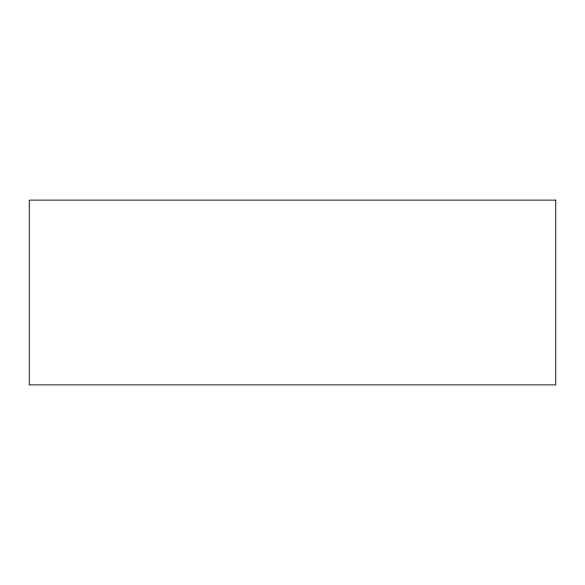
<?xml version="1.0" encoding="UTF-8"?>
<svg xmlns="http://www.w3.org/2000/svg" width="585" height="585" viewBox="0 0 585 585"><rect width="100%" height="100%" fill="white"/><g stroke="black" fill="none" stroke-linecap="round" stroke-linejoin="round"><path stroke-width="0.88" d="M555.75 200.129L29.25 200.129L29.25 384.872L555.75 384.872L555.75 200.129"/></g></svg>
